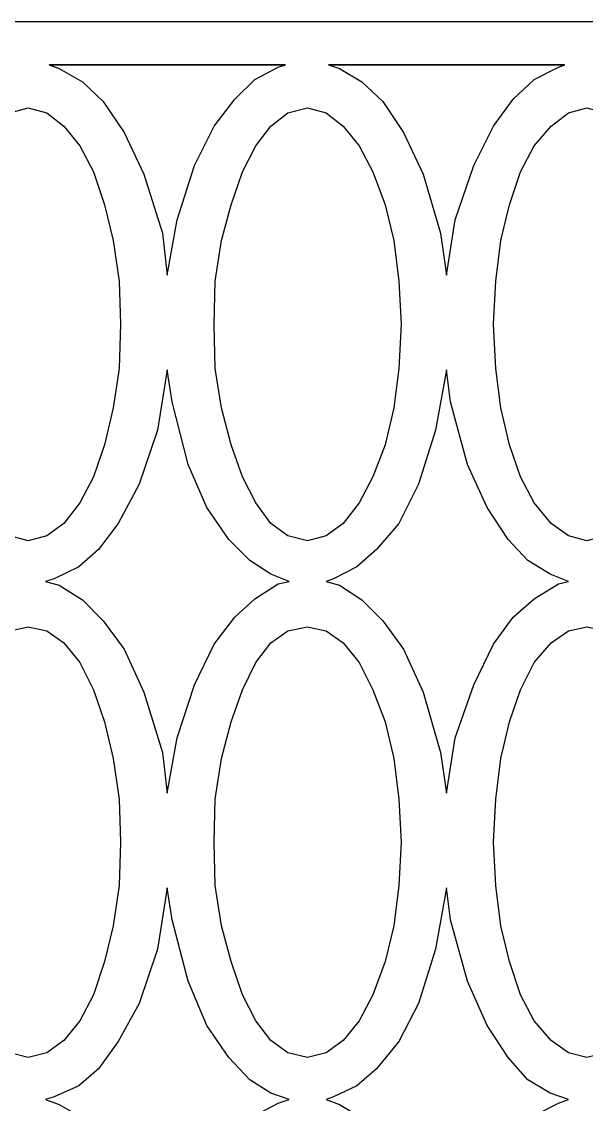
# Model space of a CAD drawing. Header units: centimetres. Extents: x -8.9 to 6.3, y -14 to 14.3.
# Drawn here: x -4.94 to -1.32, y 7.34 to 14.29 of the extents above; entities that cross this region are included whole.
import ezdxf

# ---------------------------------------------------------------- set-up
doc = ezdxf.new("R2010")
doc.units = ezdxf.units.CM
doc.header["$MEASUREMENT"] = 0
doc.layers.add('layer 1', color=7, linetype='Continuous')

msp = doc.modelspace()

# ---------------------------------------------------------------- linework, layer by layer
at = {"layer": 'layer 1', "color": 177}
for points, knots in [([(6.30905, 0.37926), (6.30905, 0.37926), (6.30905, 14.29219), (6.30905, 14.29219), (6.30905, 14.29219), (6.30905, 14.29219), (-8.93983, 14.29219), (-8.93983, 14.29219), (-8.93983, 14.29219), (-8.93983, 14.29219), (-8.93983, 0.37926), (-8.93983, 0.37926), (-8.93983, 0.37926), (-8.93983, 0.37926), (6.30905, 0.37926), (6.30905, 0.37926)], [0, 0, 0, 0, 0.2, 0.2, 0.2, 0.2, 0.4, 0.4, 0.4, 0.4, 0.6, 0.6, 0.6, 0.6, 1, 1, 1, 1]), ([(-4.76595, 14.01551), (-4.76595, 14.01551), (-3.24818, 14.01551), (-3.24818, 14.01551), (-3.24818, 14.01551), (-3.24818, 14.01551), (-4.76595, 14.01551), (-4.76595, 14.01551)], [0, 0, 0, 0, 0.3333333, 0.3333333, 0.3333333, 0.3333333, 1, 1, 1, 1]), ([(-3.24818, 14.01551), (-3.24818, 14.01551), (-3.29561, 13.9997), (-3.29561, 13.9997), (-3.29561, 13.9997), (-3.29561, 13.9997), (-3.44581, 13.92065), (-3.44581, 13.92065), (-3.44581, 13.92065), (-3.44581, 13.92065), (-3.57229, 13.79417), (-3.57229, 13.79417), (-3.57229, 13.79417), (-3.57229, 13.79417), (-3.70667, 13.62026), (-3.70667, 13.62026), (-3.70667, 13.62026), (-3.70667, 13.62026), (-3.83315, 13.3673), (-3.83315, 13.3673), (-3.83315, 13.3673), (-3.83315, 13.3673), (-3.94382, 13.01947), (-3.94382, 13.01947), (-3.94382, 13.01947), (-3.94382, 13.01947), (-4.00707, 12.66375), (-4.00707, 12.66375), (-4.00707, 12.66375), (-4.00707, 12.66375), (-4.03869, 12.93252), (-4.03869, 12.93252), (-4.03869, 12.93252), (-4.03869, 12.93252), (-4.15726, 13.31196), (-4.15726, 13.31196), (-4.15726, 13.31196), (-4.15726, 13.31196), (-4.28374, 13.58073), (-4.28374, 13.58073), (-4.28374, 13.58073), (-4.28374, 13.58073), (-4.41813, 13.77836), (-4.41813, 13.77836), (-4.41813, 13.77836), (-4.41813, 13.77836), (-4.55252, 13.90484), (-4.55252, 13.90484), (-4.55252, 13.90484), (-4.55252, 13.90484), (-4.70271, 13.9918), (-4.70271, 13.9918), (-4.70271, 13.9918), (-4.70271, 13.9918), (-4.76595, 14.01551), (-4.76595, 14.01551), (-4.76595, 14.01551), (-4.76595, 14.01551), (-3.24818, 14.01551), (-3.24818, 14.01551)], [0, 0, 0, 0, 0.0625, 0.0625, 0.0625, 0.0625, 0.125, 0.125, 0.125, 0.125, 0.1875, 0.1875, 0.1875, 0.1875, 0.25, 0.25, 0.25, 0.25, 0.3125, 0.3125, 0.3125, 0.3125, 0.375, 0.375, 0.375, 0.375, 0.4375, 0.4375, 0.4375, 0.4375, 0.5, 0.5, 0.5, 0.5, 0.5625, 0.5625, 0.5625, 0.5625, 0.625, 0.625, 0.625, 0.625, 0.6875, 0.6875, 0.6875, 0.6875, 0.75, 0.75, 0.75, 0.75, 0.8125, 0.8125, 0.8125, 0.8125, 0.875, 0.875, 0.875, 0.875, 1, 1, 1, 1]), ([(-1.45373, 14.01551), (-1.45373, 14.01551), (-1.49325, 13.9997), (-1.49325, 13.9997), (-1.49325, 13.9997), (-1.49325, 13.9997), (-1.65135, 13.92065), (-1.65135, 13.92065), (-1.65135, 13.92065), (-1.65135, 13.92065), (-1.78574, 13.79417), (-1.78574, 13.79417), (-1.78574, 13.79417), (-1.78574, 13.79417), (-1.91222, 13.62026), (-1.91222, 13.62026), (-1.91222, 13.62026), (-1.91222, 13.62026), (-2.0387, 13.3673), (-2.0387, 13.3673), (-2.0387, 13.3673), (-2.0387, 13.3673), (-2.15728, 13.01947), (-2.15728, 13.01947), (-2.15728, 13.01947), (-2.15728, 13.01947), (-2.21261, 12.66375), (-2.21261, 12.66375), (-2.21261, 12.66375), (-2.21261, 12.66375), (-2.25214, 12.93252), (-2.25214, 12.93252), (-2.25214, 12.93252), (-2.25214, 12.93252), (-2.36281, 13.31196), (-2.36281, 13.31196), (-2.36281, 13.31196), (-2.36281, 13.31196), (-2.48929, 13.58073), (-2.48929, 13.58073), (-2.48929, 13.58073), (-2.48929, 13.58073), (-2.62368, 13.77836), (-2.62368, 13.77836), (-2.62368, 13.77836), (-2.62368, 13.77836), (-2.75806, 13.90484), (-2.75806, 13.90484), (-2.75806, 13.90484), (-2.75806, 13.90484), (-2.90036, 13.9918), (-2.90036, 13.9918), (-2.90036, 13.9918), (-2.90036, 13.9918), (-2.9715, 14.01551), (-2.9715, 14.01551), (-2.9715, 14.01551), (-2.9715, 14.01551), (-1.45373, 14.01551), (-1.45373, 14.01551)], [0, 0, 0, 0, 0.0625, 0.0625, 0.0625, 0.0625, 0.125, 0.125, 0.125, 0.125, 0.1875, 0.1875, 0.1875, 0.1875, 0.25, 0.25, 0.25, 0.25, 0.3125, 0.3125, 0.3125, 0.3125, 0.375, 0.375, 0.375, 0.375, 0.4375, 0.4375, 0.4375, 0.4375, 0.5, 0.5, 0.5, 0.5, 0.5625, 0.5625, 0.5625, 0.5625, 0.625, 0.625, 0.625, 0.625, 0.6875, 0.6875, 0.6875, 0.6875, 0.75, 0.75, 0.75, 0.75, 0.8125, 0.8125, 0.8125, 0.8125, 0.875, 0.875, 0.875, 0.875, 1, 1, 1, 1]), ([(-2.9715, 14.01551), (-2.9715, 14.01551), (-1.45373, 14.01551), (-1.45373, 14.01551), (-1.45373, 14.01551), (-1.45373, 14.01551), (-2.9715, 14.01551), (-2.9715, 14.01551)], [0, 0, 0, 0, 0.3333333, 0.3333333, 0.3333333, 0.3333333, 1, 1, 1, 1]), ([(-4.30746, 12.34754), (-4.30746, 12.34754), (-4.31536, 12.62422), (-4.31536, 12.62422), (-4.31536, 12.62422), (-4.31536, 12.62422), (-4.35489, 12.88509), (-4.35489, 12.88509), (-4.35489, 12.88509), (-4.35489, 12.88509), (-4.41022, 13.11433), (-4.41022, 13.11433), (-4.41022, 13.11433), (-4.41022, 13.11433), (-4.48137, 13.32777), (-4.48137, 13.32777), (-4.48137, 13.32777), (-4.48137, 13.32777), (-4.56833, 13.49378), (-4.56833, 13.49378), (-4.56833, 13.49378), (-4.56833, 13.49378), (-4.67109, 13.62026), (-4.67109, 13.62026), (-4.67109, 13.62026), (-4.67109, 13.62026), (-4.78176, 13.70721), (-4.78176, 13.70721), (-4.78176, 13.70721), (-4.78176, 13.70721), (-4.90034, 13.73883), (-4.90034, 13.73883), (-4.90034, 13.73883), (-4.90034, 13.73883), (-5.01891, 13.70721), (-5.01891, 13.70721), (-5.01891, 13.70721), (-5.01891, 13.70721), (-5.13749, 13.62026), (-5.13749, 13.62026), (-5.13749, 13.62026), (-5.13749, 13.62026), (-5.24026, 13.49378), (-5.24026, 13.49378), (-5.24026, 13.49378), (-5.24026, 13.49378), (-5.32721, 13.32777), (-5.32721, 13.32777), (-5.32721, 13.32777), (-5.32721, 13.32777), (-5.39836, 13.11433), (-5.39836, 13.11433), (-5.39836, 13.11433), (-5.39836, 13.11433), (-5.45369, 12.88509), (-5.45369, 12.88509), (-5.45369, 12.88509), (-5.45369, 12.88509), (-5.48531, 12.62422), (-5.48531, 12.62422), (-5.48531, 12.62422), (-5.48531, 12.62422), (-5.50112, 12.34754), (-5.50112, 12.34754), (-5.50112, 12.34754), (-5.50112, 12.34754), (-5.48531, 12.06296), (-5.48531, 12.06296), (-5.48531, 12.06296), (-5.48531, 12.06296), (-5.45369, 11.81), (-5.45369, 11.81), (-5.45369, 11.81), (-5.45369, 11.81), (-5.39836, 11.57285), (-5.39836, 11.57285), (-5.39836, 11.57285), (-5.39836, 11.57285), (-5.32721, 11.36731), (-5.32721, 11.36731), (-5.32721, 11.36731), (-5.32721, 11.36731), (-5.24026, 11.20131), (-5.24026, 11.20131), (-5.24026, 11.20131), (-5.24026, 11.20131), (-5.13749, 11.06692), (-5.13749, 11.06692), (-5.13749, 11.06692), (-5.13749, 11.06692), (-5.01891, 10.98787), (-5.01891, 10.98787), (-5.01891, 10.98787), (-5.01891, 10.98787), (-4.90034, 10.95625), (-4.90034, 10.95625), (-4.90034, 10.95625), (-4.90034, 10.95625), (-4.78176, 10.98787), (-4.78176, 10.98787), (-4.78176, 10.98787), (-4.78176, 10.98787), (-4.67109, 11.06692), (-4.67109, 11.06692), (-4.67109, 11.06692), (-4.67109, 11.06692), (-4.56833, 11.20131), (-4.56833, 11.20131), (-4.56833, 11.20131), (-4.56833, 11.20131), (-4.48137, 11.36731), (-4.48137, 11.36731), (-4.48137, 11.36731), (-4.48137, 11.36731), (-4.41022, 11.57285), (-4.41022, 11.57285), (-4.41022, 11.57285), (-4.41022, 11.57285), (-4.35489, 11.81), (-4.35489, 11.81), (-4.35489, 11.81), (-4.35489, 11.81), (-4.31536, 12.06296), (-4.31536, 12.06296), (-4.31536, 12.06296), (-4.31536, 12.06296), (-4.30746, 12.34754), (-4.30746, 12.34754)], [0, 0, 0, 0, 0.030303, 0.030303, 0.030303, 0.030303, 0.0606061, 0.0606061, 0.0606061, 0.0606061, 0.0909091, 0.0909091, 0.0909091, 0.0909091, 0.1212121, 0.1212121, 0.1212121, 0.1212121, 0.1515152, 0.1515152, 0.1515152, 0.1515152, 0.1818182, 0.1818182, 0.1818182, 0.1818182, 0.2121212, 0.2121212, 0.2121212, 0.2121212, 0.2424242, 0.2424242, 0.2424242, 0.2424242, 0.2727273, 0.2727273, 0.2727273, 0.2727273, 0.3030303, 0.3030303, 0.3030303, 0.3030303, 0.3333333, 0.3333333, 0.3333333, 0.3333333, 0.3636364, 0.3636364, 0.3636364, 0.3636364, 0.3939394, 0.3939394, 0.3939394, 0.3939394, 0.4242424, 0.4242424, 0.4242424, 0.4242424, 0.4545455, 0.4545455, 0.4545455, 0.4545455, 0.4848485, 0.4848485, 0.4848485, 0.4848485, 0.5151515, 0.5151515, 0.5151515, 0.5151515, 0.5454545, 0.5454545, 0.5454545, 0.5454545, 0.5757576, 0.5757576, 0.5757576, 0.5757576, 0.6060606, 0.6060606, 0.6060606, 0.6060606, 0.6363636, 0.6363636, 0.6363636, 0.6363636, 0.6666667, 0.6666667, 0.6666667, 0.6666667, 0.6969697, 0.6969697, 0.6969697, 0.6969697, 0.7272727, 0.7272727, 0.7272727, 0.7272727, 0.7575758, 0.7575758, 0.7575758, 0.7575758, 0.7878788, 0.7878788, 0.7878788, 0.7878788, 0.8181818, 0.8181818, 0.8181818, 0.8181818, 0.8484848, 0.8484848, 0.8484848, 0.8484848, 0.8787879, 0.8787879, 0.8787879, 0.8787879, 0.9090909, 0.9090909, 0.9090909, 0.9090909, 0.9393939, 0.9393939, 0.9393939, 0.9393939, 1, 1, 1, 1]), ([(-2.5051, 12.34754), (-2.5051, 12.34754), (-2.52091, 12.62422), (-2.52091, 12.62422), (-2.52091, 12.62422), (-2.52091, 12.62422), (-2.55253, 12.88509), (-2.55253, 12.88509), (-2.55253, 12.88509), (-2.55253, 12.88509), (-2.60787, 13.11433), (-2.60787, 13.11433), (-2.60787, 13.11433), (-2.60787, 13.11433), (-2.68692, 13.32777), (-2.68692, 13.32777), (-2.68692, 13.32777), (-2.68692, 13.32777), (-2.77387, 13.49378), (-2.77387, 13.49378), (-2.77387, 13.49378), (-2.77387, 13.49378), (-2.87664, 13.62026), (-2.87664, 13.62026), (-2.87664, 13.62026), (-2.87664, 13.62026), (-2.98731, 13.70721), (-2.98731, 13.70721), (-2.98731, 13.70721), (-2.98731, 13.70721), (-3.10589, 13.73883), (-3.10589, 13.73883), (-3.10589, 13.73883), (-3.10589, 13.73883), (-3.23237, 13.70721), (-3.23237, 13.70721), (-3.23237, 13.70721), (-3.23237, 13.70721), (-3.34304, 13.62026), (-3.34304, 13.62026), (-3.34304, 13.62026), (-3.34304, 13.62026), (-3.4379, 13.49378), (-3.4379, 13.49378), (-3.4379, 13.49378), (-3.4379, 13.49378), (-3.52486, 13.32777), (-3.52486, 13.32777), (-3.52486, 13.32777), (-3.52486, 13.32777), (-3.596, 13.11433), (-3.596, 13.11433), (-3.596, 13.11433), (-3.596, 13.11433), (-3.65924, 12.88509), (-3.65924, 12.88509), (-3.65924, 12.88509), (-3.65924, 12.88509), (-3.69877, 12.62422), (-3.69877, 12.62422), (-3.69877, 12.62422), (-3.69877, 12.62422), (-3.70667, 12.34754), (-3.70667, 12.34754), (-3.70667, 12.34754), (-3.70667, 12.34754), (-3.69877, 12.06296), (-3.69877, 12.06296), (-3.69877, 12.06296), (-3.69877, 12.06296), (-3.65924, 11.81), (-3.65924, 11.81), (-3.65924, 11.81), (-3.65924, 11.81), (-3.596, 11.57285), (-3.596, 11.57285), (-3.596, 11.57285), (-3.596, 11.57285), (-3.52486, 11.36731), (-3.52486, 11.36731), (-3.52486, 11.36731), (-3.52486, 11.36731), (-3.4379, 11.20131), (-3.4379, 11.20131), (-3.4379, 11.20131), (-3.4379, 11.20131), (-3.34304, 11.06692), (-3.34304, 11.06692), (-3.34304, 11.06692), (-3.34304, 11.06692), (-3.23237, 10.98787), (-3.23237, 10.98787), (-3.23237, 10.98787), (-3.23237, 10.98787), (-3.10589, 10.95625), (-3.10589, 10.95625), (-3.10589, 10.95625), (-3.10589, 10.95625), (-2.98731, 10.98787), (-2.98731, 10.98787), (-2.98731, 10.98787), (-2.98731, 10.98787), (-2.87664, 11.06692), (-2.87664, 11.06692), (-2.87664, 11.06692), (-2.87664, 11.06692), (-2.77387, 11.20131), (-2.77387, 11.20131), (-2.77387, 11.20131), (-2.77387, 11.20131), (-2.68692, 11.36731), (-2.68692, 11.36731), (-2.68692, 11.36731), (-2.68692, 11.36731), (-2.60787, 11.57285), (-2.60787, 11.57285), (-2.60787, 11.57285), (-2.60787, 11.57285), (-2.55253, 11.81), (-2.55253, 11.81), (-2.55253, 11.81), (-2.55253, 11.81), (-2.52091, 12.06296), (-2.52091, 12.06296), (-2.52091, 12.06296), (-2.52091, 12.06296), (-2.5051, 12.34754), (-2.5051, 12.34754)], [0, 0, 0, 0, 0.030303, 0.030303, 0.030303, 0.030303, 0.0606061, 0.0606061, 0.0606061, 0.0606061, 0.0909091, 0.0909091, 0.0909091, 0.0909091, 0.1212121, 0.1212121, 0.1212121, 0.1212121, 0.1515152, 0.1515152, 0.1515152, 0.1515152, 0.1818182, 0.1818182, 0.1818182, 0.1818182, 0.2121212, 0.2121212, 0.2121212, 0.2121212, 0.2424242, 0.2424242, 0.2424242, 0.2424242, 0.2727273, 0.2727273, 0.2727273, 0.2727273, 0.3030303, 0.3030303, 0.3030303, 0.3030303, 0.3333333, 0.3333333, 0.3333333, 0.3333333, 0.3636364, 0.3636364, 0.3636364, 0.3636364, 0.3939394, 0.3939394, 0.3939394, 0.3939394, 0.4242424, 0.4242424, 0.4242424, 0.4242424, 0.4545455, 0.4545455, 0.4545455, 0.4545455, 0.4848485, 0.4848485, 0.4848485, 0.4848485, 0.5151515, 0.5151515, 0.5151515, 0.5151515, 0.5454545, 0.5454545, 0.5454545, 0.5454545, 0.5757576, 0.5757576, 0.5757576, 0.5757576, 0.6060606, 0.6060606, 0.6060606, 0.6060606, 0.6363636, 0.6363636, 0.6363636, 0.6363636, 0.6666667, 0.6666667, 0.6666667, 0.6666667, 0.6969697, 0.6969697, 0.6969697, 0.6969697, 0.7272727, 0.7272727, 0.7272727, 0.7272727, 0.7575758, 0.7575758, 0.7575758, 0.7575758, 0.7878788, 0.7878788, 0.7878788, 0.7878788, 0.8181818, 0.8181818, 0.8181818, 0.8181818, 0.8484848, 0.8484848, 0.8484848, 0.8484848, 0.8787879, 0.8787879, 0.8787879, 0.8787879, 0.9090909, 0.9090909, 0.9090909, 0.9090909, 0.9393939, 0.9393939, 0.9393939, 0.9393939, 1, 1, 1, 1]), ([(-0.71856, 12.34754), (-0.71856, 12.34754), (-0.72646, 12.62422), (-0.72646, 12.62422), (-0.72646, 12.62422), (-0.72646, 12.62422), (-0.76599, 12.88509), (-0.76599, 12.88509), (-0.76599, 12.88509), (-0.76599, 12.88509), (-0.82132, 13.11433), (-0.82132, 13.11433), (-0.82132, 13.11433), (-0.82132, 13.11433), (-0.89247, 13.32777), (-0.89247, 13.32777), (-0.89247, 13.32777), (-0.89247, 13.32777), (-0.97942, 13.49378), (-0.97942, 13.49378), (-0.97942, 13.49378), (-0.97942, 13.49378), (-1.08219, 13.62026), (-1.08219, 13.62026), (-1.08219, 13.62026), (-1.08219, 13.62026), (-1.19286, 13.70721), (-1.19286, 13.70721), (-1.19286, 13.70721), (-1.19286, 13.70721), (-1.31144, 13.73883), (-1.31144, 13.73883), (-1.31144, 13.73883), (-1.31144, 13.73883), (-1.43001, 13.70721), (-1.43001, 13.70721), (-1.43001, 13.70721), (-1.43001, 13.70721), (-1.54068, 13.62026), (-1.54068, 13.62026), (-1.54068, 13.62026), (-1.54068, 13.62026), (-1.65135, 13.49378), (-1.65135, 13.49378), (-1.65135, 13.49378), (-1.65135, 13.49378), (-1.73831, 13.32777), (-1.73831, 13.32777), (-1.73831, 13.32777), (-1.73831, 13.32777), (-1.80946, 13.11433), (-1.80946, 13.11433), (-1.80946, 13.11433), (-1.80946, 13.11433), (-1.86479, 12.88509), (-1.86479, 12.88509), (-1.86479, 12.88509), (-1.86479, 12.88509), (-1.89641, 12.62422), (-1.89641, 12.62422), (-1.89641, 12.62422), (-1.89641, 12.62422), (-1.91222, 12.34754), (-1.91222, 12.34754), (-1.91222, 12.34754), (-1.91222, 12.34754), (-1.89641, 12.06296), (-1.89641, 12.06296), (-1.89641, 12.06296), (-1.89641, 12.06296), (-1.86479, 11.81), (-1.86479, 11.81), (-1.86479, 11.81), (-1.86479, 11.81), (-1.80946, 11.57285), (-1.80946, 11.57285), (-1.80946, 11.57285), (-1.80946, 11.57285), (-1.73831, 11.36731), (-1.73831, 11.36731), (-1.73831, 11.36731), (-1.73831, 11.36731), (-1.65135, 11.20131), (-1.65135, 11.20131), (-1.65135, 11.20131), (-1.65135, 11.20131), (-1.54068, 11.06692), (-1.54068, 11.06692), (-1.54068, 11.06692), (-1.54068, 11.06692), (-1.43001, 10.98787), (-1.43001, 10.98787), (-1.43001, 10.98787), (-1.43001, 10.98787), (-1.31144, 10.95625), (-1.31144, 10.95625), (-1.31144, 10.95625), (-1.31144, 10.95625), (-1.19286, 10.98787), (-1.19286, 10.98787), (-1.19286, 10.98787), (-1.19286, 10.98787), (-1.08219, 11.06692), (-1.08219, 11.06692), (-1.08219, 11.06692), (-1.08219, 11.06692), (-0.97942, 11.20131), (-0.97942, 11.20131), (-0.97942, 11.20131), (-0.97942, 11.20131), (-0.89247, 11.36731), (-0.89247, 11.36731), (-0.89247, 11.36731), (-0.89247, 11.36731), (-0.82132, 11.57285), (-0.82132, 11.57285), (-0.82132, 11.57285), (-0.82132, 11.57285), (-0.76599, 11.81), (-0.76599, 11.81), (-0.76599, 11.81), (-0.76599, 11.81), (-0.72646, 12.06296), (-0.72646, 12.06296), (-0.72646, 12.06296), (-0.72646, 12.06296), (-0.71856, 12.34754), (-0.71856, 12.34754)], [0, 0, 0, 0, 0.030303, 0.030303, 0.030303, 0.030303, 0.0606061, 0.0606061, 0.0606061, 0.0606061, 0.0909091, 0.0909091, 0.0909091, 0.0909091, 0.1212121, 0.1212121, 0.1212121, 0.1212121, 0.1515152, 0.1515152, 0.1515152, 0.1515152, 0.1818182, 0.1818182, 0.1818182, 0.1818182, 0.2121212, 0.2121212, 0.2121212, 0.2121212, 0.2424242, 0.2424242, 0.2424242, 0.2424242, 0.2727273, 0.2727273, 0.2727273, 0.2727273, 0.3030303, 0.3030303, 0.3030303, 0.3030303, 0.3333333, 0.3333333, 0.3333333, 0.3333333, 0.3636364, 0.3636364, 0.3636364, 0.3636364, 0.3939394, 0.3939394, 0.3939394, 0.3939394, 0.4242424, 0.4242424, 0.4242424, 0.4242424, 0.4545455, 0.4545455, 0.4545455, 0.4545455, 0.4848485, 0.4848485, 0.4848485, 0.4848485, 0.5151515, 0.5151515, 0.5151515, 0.5151515, 0.5454545, 0.5454545, 0.5454545, 0.5454545, 0.5757576, 0.5757576, 0.5757576, 0.5757576, 0.6060606, 0.6060606, 0.6060606, 0.6060606, 0.6363636, 0.6363636, 0.6363636, 0.6363636, 0.6666667, 0.6666667, 0.6666667, 0.6666667, 0.6969697, 0.6969697, 0.6969697, 0.6969697, 0.7272727, 0.7272727, 0.7272727, 0.7272727, 0.7575758, 0.7575758, 0.7575758, 0.7575758, 0.7878788, 0.7878788, 0.7878788, 0.7878788, 0.8181818, 0.8181818, 0.8181818, 0.8181818, 0.8484848, 0.8484848, 0.8484848, 0.8484848, 0.8787879, 0.8787879, 0.8787879, 0.8787879, 0.9090909, 0.9090909, 0.9090909, 0.9090909, 0.9393939, 0.9393939, 0.9393939, 0.9393939, 1, 1, 1, 1]), ([(-4.00707, 12.05505), (-4.00707, 12.05505), (-3.97544, 11.84952), (-3.97544, 11.84952), (-3.97544, 11.84952), (-3.97544, 11.84952), (-3.87268, 11.44636), (-3.87268, 11.44636), (-3.87268, 11.44636), (-3.87268, 11.44636), (-3.7541, 11.16969), (-3.7541, 11.16969), (-3.7541, 11.16969), (-3.7541, 11.16969), (-3.61181, 10.96415), (-3.61181, 10.96415), (-3.61181, 10.96415), (-3.61181, 10.96415), (-3.47743, 10.82977), (-3.47743, 10.82977), (-3.47743, 10.82977), (-3.47743, 10.82977), (-3.34304, 10.74281), (-3.34304, 10.74281), (-3.34304, 10.74281), (-3.34304, 10.74281), (-3.22446, 10.69538), (-3.22446, 10.69538), (-3.22446, 10.69538), (-3.22446, 10.69538), (-3.29561, 10.67957), (-3.29561, 10.67957), (-3.29561, 10.67957), (-3.29561, 10.67957), (-3.44581, 10.58471), (-3.44581, 10.58471), (-3.44581, 10.58471), (-3.44581, 10.58471), (-3.57229, 10.46614), (-3.57229, 10.46614), (-3.57229, 10.46614), (-3.57229, 10.46614), (-3.70667, 10.29222), (-3.70667, 10.29222), (-3.70667, 10.29222), (-3.70667, 10.29222), (-3.83315, 10.03136), (-3.83315, 10.03136), (-3.83315, 10.03136), (-3.83315, 10.03136), (-3.94382, 9.69144), (-3.94382, 9.69144), (-3.94382, 9.69144), (-3.94382, 9.69144), (-4.00707, 9.33571), (-4.00707, 9.33571), (-4.00707, 9.33571), (-4.00707, 9.33571), (-4.03869, 9.59658), (-4.03869, 9.59658), (-4.03869, 9.59658), (-4.03869, 9.59658), (-4.15726, 9.98393), (-4.15726, 9.98393), (-4.15726, 9.98393), (-4.15726, 9.98393), (-4.28374, 10.2606), (-4.28374, 10.2606), (-4.28374, 10.2606), (-4.28374, 10.2606), (-4.41813, 10.44242), (-4.41813, 10.44242), (-4.41813, 10.44242), (-4.41813, 10.44242), (-4.55252, 10.57681), (-4.55252, 10.57681), (-4.55252, 10.57681), (-4.55252, 10.57681), (-4.70271, 10.67167), (-4.70271, 10.67167), (-4.70271, 10.67167), (-4.70271, 10.67167), (-4.78967, 10.69538), (-4.78967, 10.69538), (-4.78967, 10.69538), (-4.78967, 10.69538), (-4.73433, 10.71119), (-4.73433, 10.71119), (-4.73433, 10.71119), (-4.73433, 10.71119), (-4.57623, 10.79024), (-4.57623, 10.79024), (-4.57623, 10.79024), (-4.57623, 10.79024), (-4.44975, 10.90091), (-4.44975, 10.90091), (-4.44975, 10.90091), (-4.44975, 10.90091), (-4.32327, 11.06692), (-4.32327, 11.06692), (-4.32327, 11.06692), (-4.32327, 11.06692), (-4.18888, 11.31988), (-4.18888, 11.31988), (-4.18888, 11.31988), (-4.18888, 11.31988), (-4.07031, 11.66771), (-4.07031, 11.66771), (-4.07031, 11.66771), (-4.07031, 11.66771), (-4.00707, 12.05505), (-4.00707, 12.05505)], [0, 0, 0, 0, 0.0344828, 0.0344828, 0.0344828, 0.0344828, 0.0689655, 0.0689655, 0.0689655, 0.0689655, 0.1034483, 0.1034483, 0.1034483, 0.1034483, 0.137931, 0.137931, 0.137931, 0.137931, 0.1724138, 0.1724138, 0.1724138, 0.1724138, 0.2068966, 0.2068966, 0.2068966, 0.2068966, 0.2413793, 0.2413793, 0.2413793, 0.2413793, 0.2758621, 0.2758621, 0.2758621, 0.2758621, 0.3103448, 0.3103448, 0.3103448, 0.3103448, 0.3448276, 0.3448276, 0.3448276, 0.3448276, 0.3793103, 0.3793103, 0.3793103, 0.3793103, 0.4137931, 0.4137931, 0.4137931, 0.4137931, 0.4482759, 0.4482759, 0.4482759, 0.4482759, 0.4827586, 0.4827586, 0.4827586, 0.4827586, 0.5172414, 0.5172414, 0.5172414, 0.5172414, 0.5517241, 0.5517241, 0.5517241, 0.5517241, 0.5862069, 0.5862069, 0.5862069, 0.5862069, 0.6206897, 0.6206897, 0.6206897, 0.6206897, 0.6551724, 0.6551724, 0.6551724, 0.6551724, 0.6896552, 0.6896552, 0.6896552, 0.6896552, 0.7241379, 0.7241379, 0.7241379, 0.7241379, 0.7586207, 0.7586207, 0.7586207, 0.7586207, 0.7931034, 0.7931034, 0.7931034, 0.7931034, 0.8275862, 0.8275862, 0.8275862, 0.8275862, 0.862069, 0.862069, 0.862069, 0.862069, 0.8965517, 0.8965517, 0.8965517, 0.8965517, 0.9310345, 0.9310345, 0.9310345, 0.9310345, 1, 1, 1, 1]), ([(-2.21261, 12.05505), (-2.21261, 12.05505), (-2.1889, 11.84952), (-2.1889, 11.84952), (-2.1889, 11.84952), (-2.1889, 11.84952), (-2.07823, 11.44636), (-2.07823, 11.44636), (-2.07823, 11.44636), (-2.07823, 11.44636), (-1.95175, 11.16969), (-1.95175, 11.16969), (-1.95175, 11.16969), (-1.95175, 11.16969), (-1.81736, 10.96415), (-1.81736, 10.96415), (-1.81736, 10.96415), (-1.81736, 10.96415), (-1.69088, 10.82977), (-1.69088, 10.82977), (-1.69088, 10.82977), (-1.69088, 10.82977), (-1.54859, 10.74281), (-1.54859, 10.74281), (-1.54859, 10.74281), (-1.54859, 10.74281), (-1.43001, 10.69538), (-1.43001, 10.69538), (-1.43001, 10.69538), (-1.43001, 10.69538), (-1.49325, 10.67957), (-1.49325, 10.67957), (-1.49325, 10.67957), (-1.49325, 10.67957), (-1.65135, 10.58471), (-1.65135, 10.58471), (-1.65135, 10.58471), (-1.65135, 10.58471), (-1.78574, 10.46614), (-1.78574, 10.46614), (-1.78574, 10.46614), (-1.78574, 10.46614), (-1.91222, 10.29222), (-1.91222, 10.29222), (-1.91222, 10.29222), (-1.91222, 10.29222), (-2.0387, 10.03136), (-2.0387, 10.03136), (-2.0387, 10.03136), (-2.0387, 10.03136), (-2.15728, 9.69144), (-2.15728, 9.69144), (-2.15728, 9.69144), (-2.15728, 9.69144), (-2.21261, 9.33571), (-2.21261, 9.33571), (-2.21261, 9.33571), (-2.21261, 9.33571), (-2.25214, 9.59658), (-2.25214, 9.59658), (-2.25214, 9.59658), (-2.25214, 9.59658), (-2.36281, 9.98393), (-2.36281, 9.98393), (-2.36281, 9.98393), (-2.36281, 9.98393), (-2.48929, 10.2606), (-2.48929, 10.2606), (-2.48929, 10.2606), (-2.48929, 10.2606), (-2.62368, 10.44242), (-2.62368, 10.44242), (-2.62368, 10.44242), (-2.62368, 10.44242), (-2.75806, 10.57681), (-2.75806, 10.57681), (-2.75806, 10.57681), (-2.75806, 10.57681), (-2.90036, 10.67167), (-2.90036, 10.67167), (-2.90036, 10.67167), (-2.90036, 10.67167), (-2.98731, 10.69538), (-2.98731, 10.69538), (-2.98731, 10.69538), (-2.98731, 10.69538), (-2.93988, 10.71119), (-2.93988, 10.71119), (-2.93988, 10.71119), (-2.93988, 10.71119), (-2.78968, 10.79024), (-2.78968, 10.79024), (-2.78968, 10.79024), (-2.78968, 10.79024), (-2.6632, 10.90091), (-2.6632, 10.90091), (-2.6632, 10.90091), (-2.6632, 10.90091), (-2.52091, 11.06692), (-2.52091, 11.06692), (-2.52091, 11.06692), (-2.52091, 11.06692), (-2.39443, 11.31988), (-2.39443, 11.31988), (-2.39443, 11.31988), (-2.39443, 11.31988), (-2.28376, 11.66771), (-2.28376, 11.66771), (-2.28376, 11.66771), (-2.28376, 11.66771), (-2.21261, 12.05505), (-2.21261, 12.05505)], [0, 0, 0, 0, 0.0344828, 0.0344828, 0.0344828, 0.0344828, 0.0689655, 0.0689655, 0.0689655, 0.0689655, 0.1034483, 0.1034483, 0.1034483, 0.1034483, 0.137931, 0.137931, 0.137931, 0.137931, 0.1724138, 0.1724138, 0.1724138, 0.1724138, 0.2068966, 0.2068966, 0.2068966, 0.2068966, 0.2413793, 0.2413793, 0.2413793, 0.2413793, 0.2758621, 0.2758621, 0.2758621, 0.2758621, 0.3103448, 0.3103448, 0.3103448, 0.3103448, 0.3448276, 0.3448276, 0.3448276, 0.3448276, 0.3793103, 0.3793103, 0.3793103, 0.3793103, 0.4137931, 0.4137931, 0.4137931, 0.4137931, 0.4482759, 0.4482759, 0.4482759, 0.4482759, 0.4827586, 0.4827586, 0.4827586, 0.4827586, 0.5172414, 0.5172414, 0.5172414, 0.5172414, 0.5517241, 0.5517241, 0.5517241, 0.5517241, 0.5862069, 0.5862069, 0.5862069, 0.5862069, 0.6206897, 0.6206897, 0.6206897, 0.6206897, 0.6551724, 0.6551724, 0.6551724, 0.6551724, 0.6896552, 0.6896552, 0.6896552, 0.6896552, 0.7241379, 0.7241379, 0.7241379, 0.7241379, 0.7586207, 0.7586207, 0.7586207, 0.7586207, 0.7931034, 0.7931034, 0.7931034, 0.7931034, 0.8275862, 0.8275862, 0.8275862, 0.8275862, 0.862069, 0.862069, 0.862069, 0.862069, 0.8965517, 0.8965517, 0.8965517, 0.8965517, 0.9310345, 0.9310345, 0.9310345, 0.9310345, 1, 1, 1, 1]), ([(-4.30746, 9.01951), (-4.30746, 9.01951), (-4.31536, 9.29618), (-4.31536, 9.29618), (-4.31536, 9.29618), (-4.31536, 9.29618), (-4.35489, 9.55705), (-4.35489, 9.55705), (-4.35489, 9.55705), (-4.35489, 9.55705), (-4.41022, 9.7942), (-4.41022, 9.7942), (-4.41022, 9.7942), (-4.41022, 9.7942), (-4.48137, 9.99974), (-4.48137, 9.99974), (-4.48137, 9.99974), (-4.48137, 9.99974), (-4.56833, 10.17365), (-4.56833, 10.17365), (-4.56833, 10.17365), (-4.56833, 10.17365), (-4.67109, 10.30013), (-4.67109, 10.30013), (-4.67109, 10.30013), (-4.67109, 10.30013), (-4.78176, 10.37918), (-4.78176, 10.37918), (-4.78176, 10.37918), (-4.78176, 10.37918), (-4.90034, 10.40289), (-4.90034, 10.40289), (-4.90034, 10.40289), (-4.90034, 10.40289), (-5.01891, 10.37918), (-5.01891, 10.37918), (-5.01891, 10.37918), (-5.01891, 10.37918), (-5.13749, 10.30013), (-5.13749, 10.30013), (-5.13749, 10.30013), (-5.13749, 10.30013), (-5.24026, 10.17365), (-5.24026, 10.17365), (-5.24026, 10.17365), (-5.24026, 10.17365), (-5.32721, 9.99974), (-5.32721, 9.99974), (-5.32721, 9.99974), (-5.32721, 9.99974), (-5.39836, 9.7942), (-5.39836, 9.7942), (-5.39836, 9.7942), (-5.39836, 9.7942), (-5.45369, 9.55705), (-5.45369, 9.55705), (-5.45369, 9.55705), (-5.45369, 9.55705), (-5.48531, 9.29618), (-5.48531, 9.29618), (-5.48531, 9.29618), (-5.48531, 9.29618), (-5.50112, 9.01951), (-5.50112, 9.01951), (-5.50112, 9.01951), (-5.50112, 9.01951), (-5.48531, 8.74283), (-5.48531, 8.74283), (-5.48531, 8.74283), (-5.48531, 8.74283), (-5.45369, 8.48196), (-5.45369, 8.48196), (-5.45369, 8.48196), (-5.45369, 8.48196), (-5.39836, 8.25272), (-5.39836, 8.25272), (-5.39836, 8.25272), (-5.39836, 8.25272), (-5.32721, 8.03928), (-5.32721, 8.03928), (-5.32721, 8.03928), (-5.32721, 8.03928), (-5.24026, 7.87327), (-5.24026, 7.87327), (-5.24026, 7.87327), (-5.24026, 7.87327), (-5.13749, 7.74679), (-5.13749, 7.74679), (-5.13749, 7.74679), (-5.13749, 7.74679), (-5.01891, 7.66774), (-5.01891, 7.66774), (-5.01891, 7.66774), (-5.01891, 7.66774), (-4.90034, 7.63612), (-4.90034, 7.63612), (-4.90034, 7.63612), (-4.90034, 7.63612), (-4.78176, 7.66774), (-4.78176, 7.66774), (-4.78176, 7.66774), (-4.78176, 7.66774), (-4.67109, 7.74679), (-4.67109, 7.74679), (-4.67109, 7.74679), (-4.67109, 7.74679), (-4.56833, 7.87327), (-4.56833, 7.87327), (-4.56833, 7.87327), (-4.56833, 7.87327), (-4.48137, 8.03928), (-4.48137, 8.03928), (-4.48137, 8.03928), (-4.48137, 8.03928), (-4.41022, 8.25272), (-4.41022, 8.25272), (-4.41022, 8.25272), (-4.41022, 8.25272), (-4.35489, 8.48196), (-4.35489, 8.48196), (-4.35489, 8.48196), (-4.35489, 8.48196), (-4.31536, 8.74283), (-4.31536, 8.74283), (-4.31536, 8.74283), (-4.31536, 8.74283), (-4.30746, 9.01951), (-4.30746, 9.01951)], [0, 0, 0, 0, 0.030303, 0.030303, 0.030303, 0.030303, 0.0606061, 0.0606061, 0.0606061, 0.0606061, 0.0909091, 0.0909091, 0.0909091, 0.0909091, 0.1212121, 0.1212121, 0.1212121, 0.1212121, 0.1515152, 0.1515152, 0.1515152, 0.1515152, 0.1818182, 0.1818182, 0.1818182, 0.1818182, 0.2121212, 0.2121212, 0.2121212, 0.2121212, 0.2424242, 0.2424242, 0.2424242, 0.2424242, 0.2727273, 0.2727273, 0.2727273, 0.2727273, 0.3030303, 0.3030303, 0.3030303, 0.3030303, 0.3333333, 0.3333333, 0.3333333, 0.3333333, 0.3636364, 0.3636364, 0.3636364, 0.3636364, 0.3939394, 0.3939394, 0.3939394, 0.3939394, 0.4242424, 0.4242424, 0.4242424, 0.4242424, 0.4545455, 0.4545455, 0.4545455, 0.4545455, 0.4848485, 0.4848485, 0.4848485, 0.4848485, 0.5151515, 0.5151515, 0.5151515, 0.5151515, 0.5454545, 0.5454545, 0.5454545, 0.5454545, 0.5757576, 0.5757576, 0.5757576, 0.5757576, 0.6060606, 0.6060606, 0.6060606, 0.6060606, 0.6363636, 0.6363636, 0.6363636, 0.6363636, 0.6666667, 0.6666667, 0.6666667, 0.6666667, 0.6969697, 0.6969697, 0.6969697, 0.6969697, 0.7272727, 0.7272727, 0.7272727, 0.7272727, 0.7575758, 0.7575758, 0.7575758, 0.7575758, 0.7878788, 0.7878788, 0.7878788, 0.7878788, 0.8181818, 0.8181818, 0.8181818, 0.8181818, 0.8484848, 0.8484848, 0.8484848, 0.8484848, 0.8787879, 0.8787879, 0.8787879, 0.8787879, 0.9090909, 0.9090909, 0.9090909, 0.9090909, 0.9393939, 0.9393939, 0.9393939, 0.9393939, 1, 1, 1, 1]), ([(-2.5051, 9.01951), (-2.5051, 9.01951), (-2.52091, 9.29618), (-2.52091, 9.29618), (-2.52091, 9.29618), (-2.52091, 9.29618), (-2.55253, 9.55705), (-2.55253, 9.55705), (-2.55253, 9.55705), (-2.55253, 9.55705), (-2.60787, 9.7942), (-2.60787, 9.7942), (-2.60787, 9.7942), (-2.60787, 9.7942), (-2.68692, 9.99974), (-2.68692, 9.99974), (-2.68692, 9.99974), (-2.68692, 9.99974), (-2.77387, 10.17365), (-2.77387, 10.17365), (-2.77387, 10.17365), (-2.77387, 10.17365), (-2.87664, 10.30013), (-2.87664, 10.30013), (-2.87664, 10.30013), (-2.87664, 10.30013), (-2.98731, 10.37918), (-2.98731, 10.37918), (-2.98731, 10.37918), (-2.98731, 10.37918), (-3.10589, 10.40289), (-3.10589, 10.40289), (-3.10589, 10.40289), (-3.10589, 10.40289), (-3.23237, 10.37918), (-3.23237, 10.37918), (-3.23237, 10.37918), (-3.23237, 10.37918), (-3.34304, 10.30013), (-3.34304, 10.30013), (-3.34304, 10.30013), (-3.34304, 10.30013), (-3.4379, 10.17365), (-3.4379, 10.17365), (-3.4379, 10.17365), (-3.4379, 10.17365), (-3.52486, 9.99974), (-3.52486, 9.99974), (-3.52486, 9.99974), (-3.52486, 9.99974), (-3.596, 9.7942), (-3.596, 9.7942), (-3.596, 9.7942), (-3.596, 9.7942), (-3.65924, 9.55705), (-3.65924, 9.55705), (-3.65924, 9.55705), (-3.65924, 9.55705), (-3.69877, 9.29618), (-3.69877, 9.29618), (-3.69877, 9.29618), (-3.69877, 9.29618), (-3.70667, 9.01951), (-3.70667, 9.01951), (-3.70667, 9.01951), (-3.70667, 9.01951), (-3.69877, 8.74283), (-3.69877, 8.74283), (-3.69877, 8.74283), (-3.69877, 8.74283), (-3.65924, 8.48196), (-3.65924, 8.48196), (-3.65924, 8.48196), (-3.65924, 8.48196), (-3.596, 8.25272), (-3.596, 8.25272), (-3.596, 8.25272), (-3.596, 8.25272), (-3.52486, 8.03928), (-3.52486, 8.03928), (-3.52486, 8.03928), (-3.52486, 8.03928), (-3.4379, 7.87327), (-3.4379, 7.87327), (-3.4379, 7.87327), (-3.4379, 7.87327), (-3.34304, 7.74679), (-3.34304, 7.74679), (-3.34304, 7.74679), (-3.34304, 7.74679), (-3.23237, 7.66774), (-3.23237, 7.66774), (-3.23237, 7.66774), (-3.23237, 7.66774), (-3.10589, 7.63612), (-3.10589, 7.63612), (-3.10589, 7.63612), (-3.10589, 7.63612), (-2.98731, 7.66774), (-2.98731, 7.66774), (-2.98731, 7.66774), (-2.98731, 7.66774), (-2.87664, 7.74679), (-2.87664, 7.74679), (-2.87664, 7.74679), (-2.87664, 7.74679), (-2.77387, 7.87327), (-2.77387, 7.87327), (-2.77387, 7.87327), (-2.77387, 7.87327), (-2.68692, 8.03928), (-2.68692, 8.03928), (-2.68692, 8.03928), (-2.68692, 8.03928), (-2.60787, 8.25272), (-2.60787, 8.25272), (-2.60787, 8.25272), (-2.60787, 8.25272), (-2.55253, 8.48196), (-2.55253, 8.48196), (-2.55253, 8.48196), (-2.55253, 8.48196), (-2.52091, 8.74283), (-2.52091, 8.74283), (-2.52091, 8.74283), (-2.52091, 8.74283), (-2.5051, 9.01951), (-2.5051, 9.01951)], [0, 0, 0, 0, 0.030303, 0.030303, 0.030303, 0.030303, 0.0606061, 0.0606061, 0.0606061, 0.0606061, 0.0909091, 0.0909091, 0.0909091, 0.0909091, 0.1212121, 0.1212121, 0.1212121, 0.1212121, 0.1515152, 0.1515152, 0.1515152, 0.1515152, 0.1818182, 0.1818182, 0.1818182, 0.1818182, 0.2121212, 0.2121212, 0.2121212, 0.2121212, 0.2424242, 0.2424242, 0.2424242, 0.2424242, 0.2727273, 0.2727273, 0.2727273, 0.2727273, 0.3030303, 0.3030303, 0.3030303, 0.3030303, 0.3333333, 0.3333333, 0.3333333, 0.3333333, 0.3636364, 0.3636364, 0.3636364, 0.3636364, 0.3939394, 0.3939394, 0.3939394, 0.3939394, 0.4242424, 0.4242424, 0.4242424, 0.4242424, 0.4545455, 0.4545455, 0.4545455, 0.4545455, 0.4848485, 0.4848485, 0.4848485, 0.4848485, 0.5151515, 0.5151515, 0.5151515, 0.5151515, 0.5454545, 0.5454545, 0.5454545, 0.5454545, 0.5757576, 0.5757576, 0.5757576, 0.5757576, 0.6060606, 0.6060606, 0.6060606, 0.6060606, 0.6363636, 0.6363636, 0.6363636, 0.6363636, 0.6666667, 0.6666667, 0.6666667, 0.6666667, 0.6969697, 0.6969697, 0.6969697, 0.6969697, 0.7272727, 0.7272727, 0.7272727, 0.7272727, 0.7575758, 0.7575758, 0.7575758, 0.7575758, 0.7878788, 0.7878788, 0.7878788, 0.7878788, 0.8181818, 0.8181818, 0.8181818, 0.8181818, 0.8484848, 0.8484848, 0.8484848, 0.8484848, 0.8787879, 0.8787879, 0.8787879, 0.8787879, 0.9090909, 0.9090909, 0.9090909, 0.9090909, 0.9393939, 0.9393939, 0.9393939, 0.9393939, 1, 1, 1, 1]), ([(-0.71856, 9.01951), (-0.71856, 9.01951), (-0.72646, 9.29618), (-0.72646, 9.29618), (-0.72646, 9.29618), (-0.72646, 9.29618), (-0.76599, 9.55705), (-0.76599, 9.55705), (-0.76599, 9.55705), (-0.76599, 9.55705), (-0.82132, 9.7942), (-0.82132, 9.7942), (-0.82132, 9.7942), (-0.82132, 9.7942), (-0.89247, 9.99974), (-0.89247, 9.99974), (-0.89247, 9.99974), (-0.89247, 9.99974), (-0.97942, 10.17365), (-0.97942, 10.17365), (-0.97942, 10.17365), (-0.97942, 10.17365), (-1.08219, 10.30013), (-1.08219, 10.30013), (-1.08219, 10.30013), (-1.08219, 10.30013), (-1.19286, 10.37918), (-1.19286, 10.37918), (-1.19286, 10.37918), (-1.19286, 10.37918), (-1.31144, 10.40289), (-1.31144, 10.40289), (-1.31144, 10.40289), (-1.31144, 10.40289), (-1.43001, 10.37918), (-1.43001, 10.37918), (-1.43001, 10.37918), (-1.43001, 10.37918), (-1.54068, 10.30013), (-1.54068, 10.30013), (-1.54068, 10.30013), (-1.54068, 10.30013), (-1.65135, 10.17365), (-1.65135, 10.17365), (-1.65135, 10.17365), (-1.65135, 10.17365), (-1.73831, 9.99974), (-1.73831, 9.99974), (-1.73831, 9.99974), (-1.73831, 9.99974), (-1.80946, 9.7942), (-1.80946, 9.7942), (-1.80946, 9.7942), (-1.80946, 9.7942), (-1.86479, 9.55705), (-1.86479, 9.55705), (-1.86479, 9.55705), (-1.86479, 9.55705), (-1.89641, 9.29618), (-1.89641, 9.29618), (-1.89641, 9.29618), (-1.89641, 9.29618), (-1.91222, 9.01951), (-1.91222, 9.01951), (-1.91222, 9.01951), (-1.91222, 9.01951), (-1.89641, 8.74283), (-1.89641, 8.74283), (-1.89641, 8.74283), (-1.89641, 8.74283), (-1.86479, 8.48196), (-1.86479, 8.48196), (-1.86479, 8.48196), (-1.86479, 8.48196), (-1.80946, 8.25272), (-1.80946, 8.25272), (-1.80946, 8.25272), (-1.80946, 8.25272), (-1.73831, 8.03928), (-1.73831, 8.03928), (-1.73831, 8.03928), (-1.73831, 8.03928), (-1.65135, 7.87327), (-1.65135, 7.87327), (-1.65135, 7.87327), (-1.65135, 7.87327), (-1.54068, 7.74679), (-1.54068, 7.74679), (-1.54068, 7.74679), (-1.54068, 7.74679), (-1.43001, 7.66774), (-1.43001, 7.66774), (-1.43001, 7.66774), (-1.43001, 7.66774), (-1.31144, 7.63612), (-1.31144, 7.63612), (-1.31144, 7.63612), (-1.31144, 7.63612), (-1.19286, 7.66774), (-1.19286, 7.66774), (-1.19286, 7.66774), (-1.19286, 7.66774), (-1.08219, 7.74679), (-1.08219, 7.74679), (-1.08219, 7.74679), (-1.08219, 7.74679), (-0.97942, 7.87327), (-0.97942, 7.87327), (-0.97942, 7.87327), (-0.97942, 7.87327), (-0.89247, 8.03928), (-0.89247, 8.03928), (-0.89247, 8.03928), (-0.89247, 8.03928), (-0.82132, 8.25272), (-0.82132, 8.25272), (-0.82132, 8.25272), (-0.82132, 8.25272), (-0.76599, 8.48196), (-0.76599, 8.48196), (-0.76599, 8.48196), (-0.76599, 8.48196), (-0.72646, 8.74283), (-0.72646, 8.74283), (-0.72646, 8.74283), (-0.72646, 8.74283), (-0.71856, 9.01951), (-0.71856, 9.01951)], [0, 0, 0, 0, 0.030303, 0.030303, 0.030303, 0.030303, 0.0606061, 0.0606061, 0.0606061, 0.0606061, 0.0909091, 0.0909091, 0.0909091, 0.0909091, 0.1212121, 0.1212121, 0.1212121, 0.1212121, 0.1515152, 0.1515152, 0.1515152, 0.1515152, 0.1818182, 0.1818182, 0.1818182, 0.1818182, 0.2121212, 0.2121212, 0.2121212, 0.2121212, 0.2424242, 0.2424242, 0.2424242, 0.2424242, 0.2727273, 0.2727273, 0.2727273, 0.2727273, 0.3030303, 0.3030303, 0.3030303, 0.3030303, 0.3333333, 0.3333333, 0.3333333, 0.3333333, 0.3636364, 0.3636364, 0.3636364, 0.3636364, 0.3939394, 0.3939394, 0.3939394, 0.3939394, 0.4242424, 0.4242424, 0.4242424, 0.4242424, 0.4545455, 0.4545455, 0.4545455, 0.4545455, 0.4848485, 0.4848485, 0.4848485, 0.4848485, 0.5151515, 0.5151515, 0.5151515, 0.5151515, 0.5454545, 0.5454545, 0.5454545, 0.5454545, 0.5757576, 0.5757576, 0.5757576, 0.5757576, 0.6060606, 0.6060606, 0.6060606, 0.6060606, 0.6363636, 0.6363636, 0.6363636, 0.6363636, 0.6666667, 0.6666667, 0.6666667, 0.6666667, 0.6969697, 0.6969697, 0.6969697, 0.6969697, 0.7272727, 0.7272727, 0.7272727, 0.7272727, 0.7575758, 0.7575758, 0.7575758, 0.7575758, 0.7878788, 0.7878788, 0.7878788, 0.7878788, 0.8181818, 0.8181818, 0.8181818, 0.8181818, 0.8484848, 0.8484848, 0.8484848, 0.8484848, 0.8787879, 0.8787879, 0.8787879, 0.8787879, 0.9090909, 0.9090909, 0.9090909, 0.9090909, 0.9393939, 0.9393939, 0.9393939, 0.9393939, 1, 1, 1, 1]), ([(-4.00707, 8.72702), (-4.00707, 8.72702), (-3.97544, 8.52149), (-3.97544, 8.52149), (-3.97544, 8.52149), (-3.97544, 8.52149), (-3.87268, 8.12623), (-3.87268, 8.12623), (-3.87268, 8.12623), (-3.87268, 8.12623), (-3.7541, 7.84165), (-3.7541, 7.84165), (-3.7541, 7.84165), (-3.7541, 7.84165), (-3.61181, 7.63612), (-3.61181, 7.63612), (-3.61181, 7.63612), (-3.61181, 7.63612), (-3.47743, 7.49383), (-3.47743, 7.49383), (-3.47743, 7.49383), (-3.47743, 7.49383), (-3.34304, 7.40687), (-3.34304, 7.40687), (-3.34304, 7.40687), (-3.34304, 7.40687), (-3.22446, 7.36735), (-3.22446, 7.36735), (-3.22446, 7.36735), (-3.22446, 7.36735), (-3.29561, 7.34363), (-3.29561, 7.34363), (-3.29561, 7.34363), (-3.29561, 7.34363), (-3.44581, 7.26458), (-3.44581, 7.26458), (-3.44581, 7.26458), (-3.44581, 7.26458), (-3.57229, 7.1381), (-3.57229, 7.1381), (-3.57229, 7.1381), (-3.57229, 7.1381), (-3.70667, 6.96419), (-3.70667, 6.96419), (-3.70667, 6.96419), (-3.70667, 6.96419), (-3.83315, 6.71123), (-3.83315, 6.71123), (-3.83315, 6.71123), (-3.83315, 6.71123), (-3.94382, 6.3634), (-3.94382, 6.3634), (-3.94382, 6.3634), (-3.94382, 6.3634), (-4.00707, 5.99977), (-4.00707, 5.99977), (-4.00707, 5.99977), (-4.00707, 5.99977), (-4.03869, 6.27645), (-4.03869, 6.27645), (-4.03869, 6.27645), (-4.03869, 6.27645), (-4.15726, 6.65589), (-4.15726, 6.65589), (-4.15726, 6.65589), (-4.15726, 6.65589), (-4.28374, 6.92466), (-4.28374, 6.92466), (-4.28374, 6.92466), (-4.28374, 6.92466), (-4.41813, 7.12229), (-4.41813, 7.12229), (-4.41813, 7.12229), (-4.41813, 7.12229), (-4.55252, 7.24877), (-4.55252, 7.24877), (-4.55252, 7.24877), (-4.55252, 7.24877), (-4.70271, 7.33573), (-4.70271, 7.33573), (-4.70271, 7.33573), (-4.70271, 7.33573), (-4.78967, 7.36735), (-4.78967, 7.36735), (-4.78967, 7.36735), (-4.78967, 7.36735), (-4.73433, 7.38316), (-4.73433, 7.38316), (-4.73433, 7.38316), (-4.73433, 7.38316), (-4.57623, 7.4543), (-4.57623, 7.4543), (-4.57623, 7.4543), (-4.57623, 7.4543), (-4.44975, 7.56497), (-4.44975, 7.56497), (-4.44975, 7.56497), (-4.44975, 7.56497), (-4.32327, 7.73889), (-4.32327, 7.73889), (-4.32327, 7.73889), (-4.32327, 7.73889), (-4.18888, 7.98394), (-4.18888, 7.98394), (-4.18888, 7.98394), (-4.18888, 7.98394), (-4.07031, 8.33177), (-4.07031, 8.33177), (-4.07031, 8.33177), (-4.07031, 8.33177), (-4.00707, 8.72702), (-4.00707, 8.72702)], [0, 0, 0, 0, 0.0344828, 0.0344828, 0.0344828, 0.0344828, 0.0689655, 0.0689655, 0.0689655, 0.0689655, 0.1034483, 0.1034483, 0.1034483, 0.1034483, 0.137931, 0.137931, 0.137931, 0.137931, 0.1724138, 0.1724138, 0.1724138, 0.1724138, 0.2068966, 0.2068966, 0.2068966, 0.2068966, 0.2413793, 0.2413793, 0.2413793, 0.2413793, 0.2758621, 0.2758621, 0.2758621, 0.2758621, 0.3103448, 0.3103448, 0.3103448, 0.3103448, 0.3448276, 0.3448276, 0.3448276, 0.3448276, 0.3793103, 0.3793103, 0.3793103, 0.3793103, 0.4137931, 0.4137931, 0.4137931, 0.4137931, 0.4482759, 0.4482759, 0.4482759, 0.4482759, 0.4827586, 0.4827586, 0.4827586, 0.4827586, 0.5172414, 0.5172414, 0.5172414, 0.5172414, 0.5517241, 0.5517241, 0.5517241, 0.5517241, 0.5862069, 0.5862069, 0.5862069, 0.5862069, 0.6206897, 0.6206897, 0.6206897, 0.6206897, 0.6551724, 0.6551724, 0.6551724, 0.6551724, 0.6896552, 0.6896552, 0.6896552, 0.6896552, 0.7241379, 0.7241379, 0.7241379, 0.7241379, 0.7586207, 0.7586207, 0.7586207, 0.7586207, 0.7931034, 0.7931034, 0.7931034, 0.7931034, 0.8275862, 0.8275862, 0.8275862, 0.8275862, 0.862069, 0.862069, 0.862069, 0.862069, 0.8965517, 0.8965517, 0.8965517, 0.8965517, 0.9310345, 0.9310345, 0.9310345, 0.9310345, 1, 1, 1, 1]), ([(-2.21261, 8.72702), (-2.21261, 8.72702), (-2.1889, 8.52149), (-2.1889, 8.52149), (-2.1889, 8.52149), (-2.1889, 8.52149), (-2.07823, 8.12623), (-2.07823, 8.12623), (-2.07823, 8.12623), (-2.07823, 8.12623), (-1.95175, 7.84165), (-1.95175, 7.84165), (-1.95175, 7.84165), (-1.95175, 7.84165), (-1.81736, 7.63612), (-1.81736, 7.63612), (-1.81736, 7.63612), (-1.81736, 7.63612), (-1.69088, 7.49383), (-1.69088, 7.49383), (-1.69088, 7.49383), (-1.69088, 7.49383), (-1.54859, 7.40687), (-1.54859, 7.40687), (-1.54859, 7.40687), (-1.54859, 7.40687), (-1.43001, 7.36735), (-1.43001, 7.36735), (-1.43001, 7.36735), (-1.43001, 7.36735), (-1.49325, 7.34363), (-1.49325, 7.34363), (-1.49325, 7.34363), (-1.49325, 7.34363), (-1.65135, 7.26458), (-1.65135, 7.26458), (-1.65135, 7.26458), (-1.65135, 7.26458), (-1.78574, 7.1381), (-1.78574, 7.1381), (-1.78574, 7.1381), (-1.78574, 7.1381), (-1.91222, 6.96419), (-1.91222, 6.96419), (-1.91222, 6.96419), (-1.91222, 6.96419), (-2.0387, 6.71123), (-2.0387, 6.71123), (-2.0387, 6.71123), (-2.0387, 6.71123), (-2.15728, 6.3634), (-2.15728, 6.3634), (-2.15728, 6.3634), (-2.15728, 6.3634), (-2.21261, 5.99977), (-2.21261, 5.99977), (-2.21261, 5.99977), (-2.21261, 5.99977), (-2.25214, 6.27645), (-2.25214, 6.27645), (-2.25214, 6.27645), (-2.25214, 6.27645), (-2.36281, 6.65589), (-2.36281, 6.65589), (-2.36281, 6.65589), (-2.36281, 6.65589), (-2.48929, 6.92466), (-2.48929, 6.92466), (-2.48929, 6.92466), (-2.48929, 6.92466), (-2.62368, 7.12229), (-2.62368, 7.12229), (-2.62368, 7.12229), (-2.62368, 7.12229), (-2.75806, 7.24877), (-2.75806, 7.24877), (-2.75806, 7.24877), (-2.75806, 7.24877), (-2.90036, 7.33573), (-2.90036, 7.33573), (-2.90036, 7.33573), (-2.90036, 7.33573), (-2.98731, 7.36735), (-2.98731, 7.36735), (-2.98731, 7.36735), (-2.98731, 7.36735), (-2.93988, 7.38316), (-2.93988, 7.38316), (-2.93988, 7.38316), (-2.93988, 7.38316), (-2.78968, 7.4543), (-2.78968, 7.4543), (-2.78968, 7.4543), (-2.78968, 7.4543), (-2.6632, 7.56497), (-2.6632, 7.56497), (-2.6632, 7.56497), (-2.6632, 7.56497), (-2.52091, 7.73889), (-2.52091, 7.73889), (-2.52091, 7.73889), (-2.52091, 7.73889), (-2.39443, 7.98394), (-2.39443, 7.98394), (-2.39443, 7.98394), (-2.39443, 7.98394), (-2.28376, 8.33177), (-2.28376, 8.33177), (-2.28376, 8.33177), (-2.28376, 8.33177), (-2.21261, 8.72702), (-2.21261, 8.72702)], [0, 0, 0, 0, 0.0344828, 0.0344828, 0.0344828, 0.0344828, 0.0689655, 0.0689655, 0.0689655, 0.0689655, 0.1034483, 0.1034483, 0.1034483, 0.1034483, 0.137931, 0.137931, 0.137931, 0.137931, 0.1724138, 0.1724138, 0.1724138, 0.1724138, 0.2068966, 0.2068966, 0.2068966, 0.2068966, 0.2413793, 0.2413793, 0.2413793, 0.2413793, 0.2758621, 0.2758621, 0.2758621, 0.2758621, 0.3103448, 0.3103448, 0.3103448, 0.3103448, 0.3448276, 0.3448276, 0.3448276, 0.3448276, 0.3793103, 0.3793103, 0.3793103, 0.3793103, 0.4137931, 0.4137931, 0.4137931, 0.4137931, 0.4482759, 0.4482759, 0.4482759, 0.4482759, 0.4827586, 0.4827586, 0.4827586, 0.4827586, 0.5172414, 0.5172414, 0.5172414, 0.5172414, 0.5517241, 0.5517241, 0.5517241, 0.5517241, 0.5862069, 0.5862069, 0.5862069, 0.5862069, 0.6206897, 0.6206897, 0.6206897, 0.6206897, 0.6551724, 0.6551724, 0.6551724, 0.6551724, 0.6896552, 0.6896552, 0.6896552, 0.6896552, 0.7241379, 0.7241379, 0.7241379, 0.7241379, 0.7586207, 0.7586207, 0.7586207, 0.7586207, 0.7931034, 0.7931034, 0.7931034, 0.7931034, 0.8275862, 0.8275862, 0.8275862, 0.8275862, 0.862069, 0.862069, 0.862069, 0.862069, 0.8965517, 0.8965517, 0.8965517, 0.8965517, 0.9310345, 0.9310345, 0.9310345, 0.9310345, 1, 1, 1, 1])]:
    msp.add_open_spline(points, degree=3, knots=knots, dxfattribs=at)

doc.saveas('drawing.dxf')
